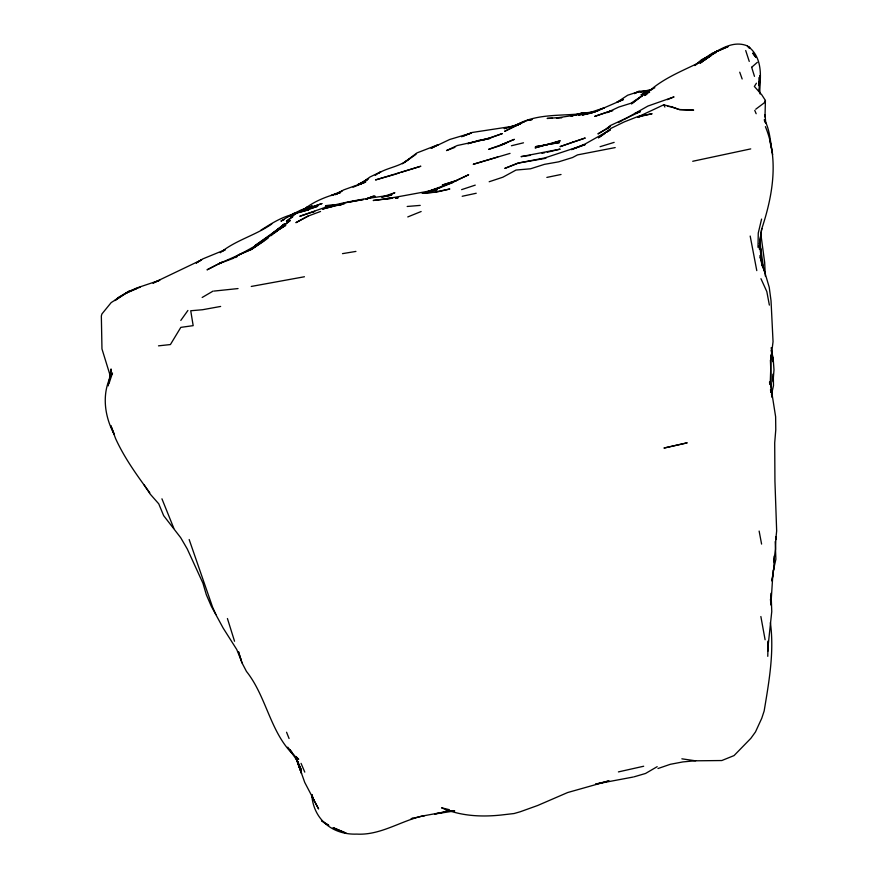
<?xml version="1.0" encoding="UTF-8"?>
<svg xmlns="http://www.w3.org/2000/svg" width="878" height="878" viewBox="0 0 878 878"><rect width="100%" height="100%" fill="white"/><g stroke="black" fill="none" stroke-linecap="round" stroke-linejoin="round"><path stroke-width="1.32" d="M767.811 651.278L767.866 641.149M757.999 247.344L758.263 233.032L761.588 219.072M767.778 656.338L767.954 647.36L771.762 611.538L771.224 597.314M756.43 83.201L754.367 86.461L761.819 94.879L765.407 100.465L765.056 114.744L765.77 123.425M773.079 380.459L773.288 373.852L773.496 385.607L771.455 394.628M773.803 568.307L771.96 580.775L773.803 568.307L774.297 556.015M772.827 574.86L770.895 605.03L771.323 592.957L770.829 603.79L770.445 599.202M771.224 355.195L770.258 382.742L775.625 416.732L775.779 429.715L774.703 442.863L774.934 481.166L776.657 530.949L775.768 539.761M759.031 91.466L759.975 75.552L759.086 84.486M775.702 538.927L775.867 536.623L775.559 549.079L773.705 561.81M771.125 354.975L770.774 359.826L773.046 341.685L771.038 300.836L769.227 287.282L760.414 257.474L762.082 265.518M759.141 91.422C761.413 75.453 762.181 56.148 747.277 45.854C730.946 39.258 715.515 52.603 702.071 60.132M773.035 381.787L773.99 369.814L773.145 358.136L771.444 350.541M771.301 392.587L771.674 390.051L771.279 392.499M759.514 243.601L761.742 228.664L759.514 243.601L762.104 265.88M108.235 385.859L111.056 368.947L111.067 372.634M773.233 571.084L775.878 559.242L775.208 541.583M109.081 383.28L112.494 372.985C101.244 392.071 104.076 415.799 114.381 434.621L110.869 425.698L115.556 438.495C124.435 458.02 137.122 475.547 149.776 492.777M761.698 229.004L761.852 228.532C772.618 196.035 779.049 159.412 765.396 126.641M765.407 100.465L764.156 102.924L755.728 109.234M180.802 320.426L187.903 310.472M751.864 67.101L757.33 62.327M281.388 226.7L284.505 223.846L272.828 233.23L283.693 224.724L275.352 231.792L254.829 245.752L281.377 226.711M699.898 63.106L717.008 51.012L702.707 60.56M271.05 235.677L279.116 229.092L276.702 231.079L285.767 225.317L274.079 232.461L262.972 241.571L251.558 249.352L239.409 254.313L235.326 256.991L256.76 245.083L251.723 248.737M694.871 65.345L701.621 59.682L716.25 52.45M274.913 232.56L279.116 229.092M700.567 62.986L715.559 51.956L728.081 46.6L715.131 52.274L700.359 62.634M274.441 232.911L278.633 229.509M307.454 206.703L302.658 210.544C313.336 201.336 326.825 196.321 340.269 192.71L332.169 195.201M694.871 65.554L698.932 62.371M402.453 163.758L417.028 152.882L438.199 144.694L431.317 148.228M375.257 175.359C385.124 167.665 398.886 167.391 408.621 159.379M265.617 239.881L268.163 238.004M220.268 252.743C235.743 240.111 255.498 235.425 271.785 223.989M264.596 240.605L251.558 249.352L218.655 263.817L207.032 269.842L221.717 262.27L218.655 263.817L233.811 258.143M406.075 161.322L416.007 154.319M292.714 216.888L286.437 221.278L296.479 213.069L308.716 209.732L298.981 212.498M302.131 210.577L305.467 208.273M701.983 60.11L712.629 52.976L716.393 52.011M604.854 133.533L598.423 137.835L611.198 128.243L624.423 121.833L637.999 116.5L652.091 113.723L637.746 117.004L663.856 104.756L679.868 109.552L693.631 110.123L679.144 109.618M607.005 132.095L610.221 129.944M404.089 162.628L406.371 161.113M700.216 62.755L711.268 55.424L703.629 60.472M378.594 173.229L380.822 171.792L369.989 176.994L360.046 184.292L368.573 178.53L358.257 184.676L367.114 180.045L357.642 184.599M196.332 262.873L202.741 258.922L225.328 249.648L222.288 251.503M196.299 262.983L201.6 259.844L153.244 282.979M202.17 297.466L213.091 291.079M657.194 766.67L645.528 773.474L634.179 776.8M607.982 128.111L597.94 133.906L610.177 126.509L606.566 128.803L610.078 125.675L640.413 111.583M610.111 129.911L585.187 143.959L571.567 149.622L585.143 144.607L544.733 157.963L517.855 163.099L504.784 168.4L518.635 163.023L545.896 158.27M260.865 230.234C271.313 223.572 281.959 216.756 294.24 214.067M335.561 194.51L343.704 189.889L365.742 181.965L357.62 184.764M638.405 117.443L643.014 114.919M308.024 216.12L295.897 222.661L307.959 216.142L320.547 211.455M335.418 194.653L341.959 191.13L331.017 195.553M623.819 119.693L647.931 106.051L674.03 96.887L667.357 99.653M431.296 148.228L449.679 139.492L471.234 133.061L463.979 135.838M646.965 94.264L644.639 95.493C661.123 78.351 683.841 70.591 704.496 59.934M618.321 122.569L622.656 120.308M634.377 93.529L638.91 91.312L648.721 90.577M456.33 180.627L468.654 174.744L455.078 181.022L442.249 185.071L456.33 180.627L455.078 181.022M287.808 216.679L301.011 209.985L312.349 205.924L306.773 208.338M284.34 219.511L280.927 221.113L293.504 213.519L317.748 206.264L306.148 210.358M234.986 257.605L237.334 256.53M654.834 87.756L640.995 94.923L652.135 89.326L639.755 92.135L645.154 91.422M634.443 93.551L639.272 91.422L627.66 95.241L616.718 102.43L623.457 99.477L594.044 112.219L604.141 107.95M501.437 145.155L506.88 142.785L488.673 149.326L500.339 145.627M386.43 196.376L394.88 192.754L381.952 197.012M367.509 198.713L373.611 196.123L366.06 198.922M412.945 818.219L411.145 818.702L424.447 815.596C401.487 820.25 381.074 835.516 356.709 834.1C332.828 835.022 313.633 819.679 311.811 795.227M136.65 288.708L125.455 293.45L111.177 302.592L101.914 313.962L101.343 315.981L101.969 348.928L110.299 375.971M153.112 283.056L159.829 280.214L136.573 288.039L125.455 293.45L128.978 291.287L140.392 287.128M312.294 212.191L314.697 211.389L299.793 216.273L325.42 207.285C347.216 201.358 369.309 197.945 391.698 195.092L381.93 197.166M511.501 126.662L527.766 120.319L532.167 119.562M353.055 187.201L364.194 182.635M461.565 136.759L472.035 132.501L512.072 126.388M649.632 92.234L642.926 95.142L631.458 103.878L642.597 95.45L631.052 103.22L618.792 107.061L606.896 112.614L611.494 110.639L594.724 116.379L606.698 112.351M407.776 216.932L421.144 211.51M454.87 147.361L446.518 150.566L457.262 145.528L490.593 138.285L479.015 140.315L467.754 143.707L491.274 137.572L502.359 133.566L483.438 140.074M516.615 125.411L504.609 131.349L524.32 121.57L514.069 126.366C539.355 110.365 570.184 118.31 597.896 110.858M640.205 111.473L635.057 113.383L640.051 111.594M604.119 107.873L582.377 115.062L592.815 112.614M520.676 123.776L514.607 125.916L518.371 124.906M395.737 174.107L399.644 172.736M510.041 153.398L473.242 164.285L497.738 156.997M657.984 768.535L670.32 764.299L682.886 761.917L695.661 760.721M428.42 191.525L439.988 187.672M461.619 189.637L475.25 185.126M489.178 181.746L502.874 177.202L516.034 170.047L530.521 168.796L544.36 164.373L558.627 161.848L572.566 157.524L577.526 154.89L615.193 147.581M366.115 199.032L375.093 196.134L366.675 198.823M394.595 174.47L375.488 179.935L420.847 166.227L400.906 172.373M549.233 144.266L560.252 140.776L535.086 147.888L547.488 144.387L559.418 142.598L548.969 144.332M424.315 192.82L441.272 187.244L453.937 182.009L425.336 192.381L437.244 189.725C415.821 193.182 394.771 197.912 373.227 200.491L392.609 198.219M600.091 146.692L614.15 142.379M607.916 112.022L612.767 110.705M333.838 206.198L322.522 209.063L348.226 202.159L363.503 199.471L350.476 201.907M523.497 142.807L511.424 145.748M750.734 148.898L692.72 161.278M643.684 766.242L618.419 771.905M547.213 152.234L560.153 149.139L521.038 156.635L530.246 155.351M437.464 191.876L449.843 188.989L434.599 192.161L422.131 193.281L436.223 192.172M578.657 115.369L581.214 114.777M335.1 205.88L337.712 205.32M339.007 205.035L344.198 203.916M462.19 196.277L476.227 193.259M546.851 177.411L561.031 174.481M646.01 91.356L643.508 91.861L646.208 91.356M519.875 124.116L504.159 128.594L506.793 128.155M304.436 276.757L251.262 286.447M542 153.266L544.612 152.75M220.641 306.444L202.511 309.736L190.735 310.757L193.171 325.65L180.813 327.373L170.409 344.56L158.501 345.844M547.663 144.552L535.393 146.692L548.004 144.65M527.766 120.319L531.409 119.693M592.804 112.527L558.726 117.608L547.148 118.431L552.46 118.245M643.025 91.751L645.681 91.301M633.214 777.03L595.613 784.098L609.058 780.849L567.649 792.538L537.654 805.499L520.259 811.755L514.08 813.533L501.173 815.025C480.946 817.144 460.467 816.079 441.59 807.815L449.404 809.703M342.497 253.643L355.93 251.415M422.987 815.925L445.201 811.854L434.72 813.994L454.31 811.009M582.498 114.469L590.312 113.273M324.63 207.395L333.892 206.056M238.048 288.566L214.144 291.068M341.235 204.574L325.65 205.661L340.631 204.837M407.183 206.473L420.211 205.397M561.744 117.828L556.454 118.113M391.358 198.307L387.066 198.604M395.429 198.011L398.14 197.824L395.495 198M453.015 810.855L445.212 811.415L454.705 810.954M384.674 198.724L390.128 198.373M336.054 204.772L341.421 204.563M667.467 106.326L671.429 106.644L678.046 109.201M681.866 758.822L695.464 760.809L721.804 760.535L734.052 755.585L750.855 738.332L755.475 731.945L761.775 718.226L764.156 710.982C768.996 681.789 774.374 652.255 770.39 622.568M325.354 823.432L328.624 825.298M328.679 825.265L321.48 820.59L324.267 822.807M241.955 662.78L238.432 651.63L241.955 662.78L246.455 671.418C267.922 698.372 270.6 737.377 298.696 759.349L295.985 756.485M752.962 53.36L756.024 57.476L752.841 53.251M296.029 757.725L301.406 770.072L296.544 759.788L289.663 749.801L292.374 752.665M289.663 749.801L293.987 755.19M747.277 45.854L748.945 47.972M753.115 53.262L755.629 56.433M287.764 747.178L290.87 751.184M144.168 484.985L150.16 494.051L158.753 503.829L163.648 515.638L180.659 537.632L187.244 548.915L202.928 583.157L206.352 594.79L211.225 606.083L223.155 628.066L236.742 649.5L241.252 660.552M749.274 46.984L750.075 48.422M760.952 278.688L766.823 291.584L769.369 305.094M215.878 614.501L212.542 607.016L189.165 539.542M663.856 104.756L664.887 107.05M173.822 528.304L161.936 498.814M301.055 763.366L304.776 772.113M754.762 110.387L756.156 113.723M286.568 732.23L289.071 738.508M296.084 758.01L300.342 769.896L296.983 760.282M296.193 758.636L298.41 764.398M297.807 763.256L301.549 773.43L296.643 759.382M739.737 72.205L742.151 78.976M234.547 641.247L227.424 618.529M296.314 758.658L304.732 782.408L318.604 808.945L313.303 799.145L313.951 800.626L311.888 794.59M749.252 61.416L745.707 50.529M296.698 759.097L299.903 768.974M751.645 67.233L754.476 76.353M311.701 794.897L312.469 797.422L311.811 795.073M771.18 347.688L773.2 361.945L772.113 355.612M769.786 140.48L772.662 154.572M756.781 270.611L750.185 236.05M759.13 531.069L761.588 544.086M760.743 233.35L764.661 262.467L765.32 276.043M760.864 616.521L765.1 639.755M763.882 270.786L759.668 240.693M764.793 122.152L764.343 119.627C769.776 129.384 770.335 141.084 772.124 151.993M771.235 350.552L771.674 353.077M761.654 260.239L762.872 267.911M770.489 389.623L770.84 392.17M764.837 114.886L765.111 117.125M769.523 381.941L769.83 384.509M758.932 77.659L760.107 93.957M759.108 245.533L759.426 249.297M759.942 255.575L760.161 258.088M760.699 248.485L761.336 256.321M771.762 397.141L770.423 360.112M759.163 81.5L759.185 85.594L759.185 81.676M118.245 297.51L114.908 300.572L128.978 291.287L118.245 297.51M287.852 222.31L276.702 231.079L290.212 220.499L287.852 222.31M301.132 210.731L290.113 216.295L303.547 210.094L301.132 210.731M514.223 139.393L500.998 144.947L514.223 139.393M321.842 203.597L308.112 208.338L321.842 203.597M572.599 142.236L560.01 146.637L585.253 138.011L572.599 142.236M582.301 112.9L570.974 116.126L582.399 112.966L590.543 112.472L582.301 112.9M686.991 442.874L664.174 448.01L686.991 442.874M345.844 833.046L333.256 827.724L345.844 833.046"/></g></svg>
